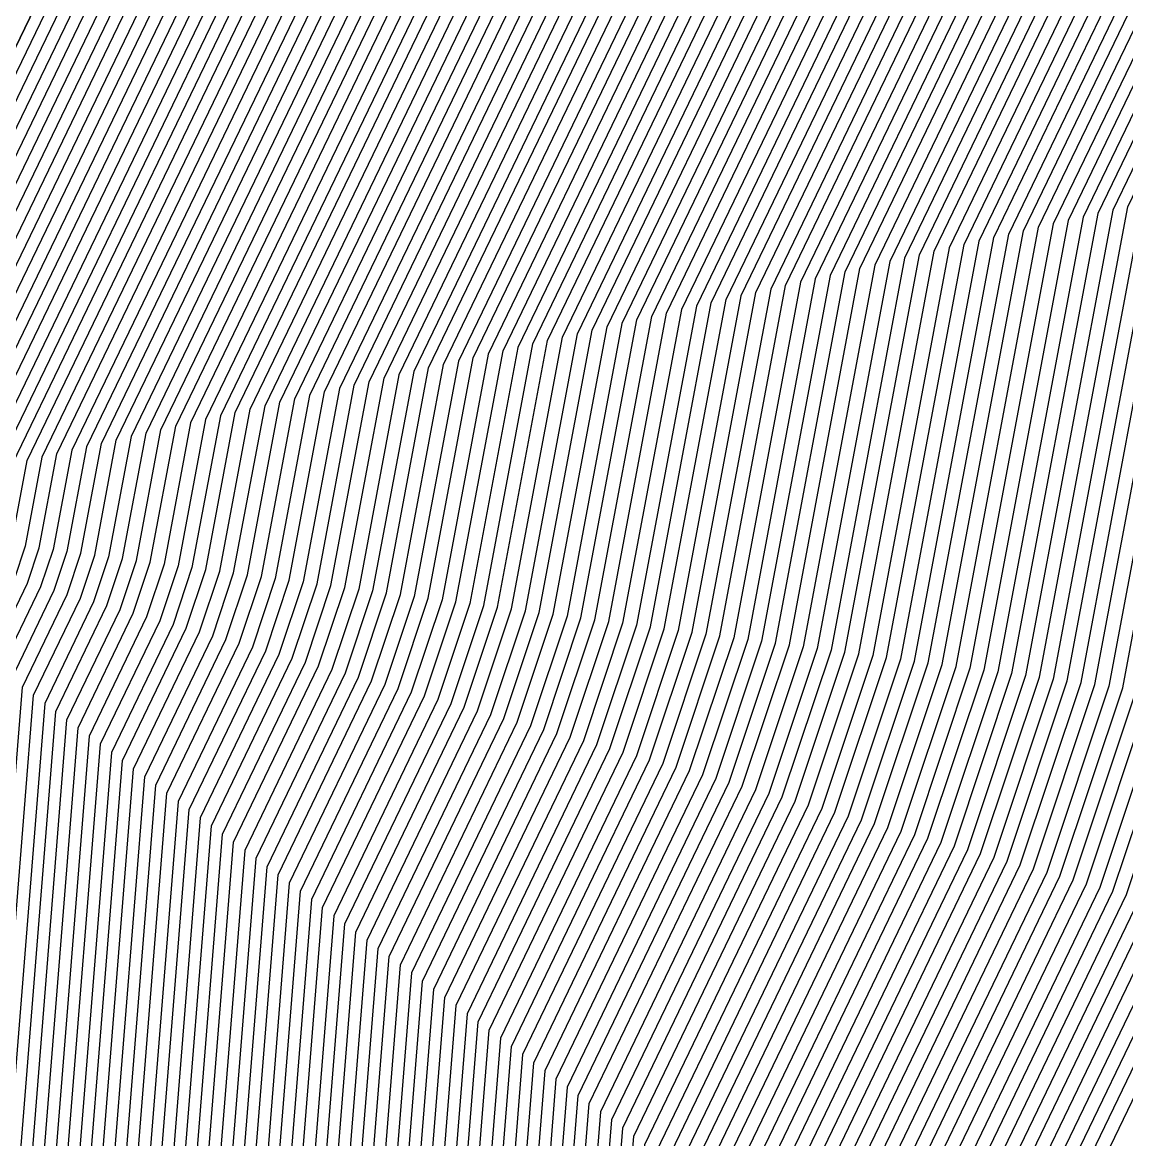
# Model space of a CAD drawing. Extents: x 7084 to 11035, y 13750 to 16729.
# Drawn here: x 8570.5 to 8625.9, y 15170.8 to 15227 of the extents above; entities that cross this region are included whole.
import ezdxf

# ---------------------------------------------------------------- set-up
doc = ezdxf.new("R2010")
doc.units = 0
doc.layers.add('Default', color=7, linetype='Continuous')

msp = doc.modelspace()

# ---------------------------------------------------------------- linework, layer by layer
at = {"layer": 'Default'}
for points in [[(9842.516, 15470.733), (9504.246, 15562.581), (9500.8, 15563.845), (9377.589, 15610.889), (9374.372, 15609.051), (9253.401, 15651.614), (9248.404, 15651.155), (9033.345, 15657.875), (9029.611, 15657.588), (8859.356, 15617.265), (8758.547, 15545.578), (8841.962, 15444.506), (8756.984, 15391.395), (8681.071, 15411.188), (8627.307, 15335.021), (8626.95, 15334.023), (8626.72, 15333.334), (8563.995, 15203.402)], [(9833.916, 15470.404), (9505.559, 15559.561), (9498.174, 15562.269), (9378.573, 15607.935), (9371.68, 15603.996), (9254.255, 15645.312), (9243.546, 15644.327), (9034.789, 15650.851), (9026.789, 15650.236), (8861.523, 15611.094), (8763.668, 15541.508), (8844.638, 15443.398), (8757.989, 15389.242), (8684.302, 15408.456), (8632.112, 15334.521), (8631.348, 15332.382), (8630.856, 15330.905), (8569.969, 15204.781)], [(8575.409, 14943.072), (8560.589, 15082.801), (8562.575, 15087.314), (8571.044, 15193.17), (8573.391, 15198.044), (8574.113, 15200.21), (8575.196, 15205.987), (8634.475, 15328.78), (8635.197, 15330.946), (8636.318, 15334.083), (8687.128, 15406.065), (8758.869, 15387.359), (8846.979, 15442.428), (8768.148, 15537.947), (8863.418, 15605.694), (9024.319, 15643.802), (9036.053, 15644.705), (9239.295, 15638.354), (9255.001, 15639.798), (9369.325, 15599.573), (9379.435, 15605.35), (9495.876, 15560.89), (9506.708, 15556.919), (9826.391, 15470.117)], [(8575.385, 15197.478), (8576.205, 15199.94), (8577.436, 15206.504), (8636.026, 15327.869), (8636.846, 15330.331), (8638.12, 15333.896), (8688.34, 15405.041), (8759.247, 15386.552), (8847.983, 15442.012), (8770.068, 15536.421), (8864.231, 15603.38), (9023.26, 15641.045), (9036.595, 15642.071), (9237.474, 15635.793), (9255.322, 15637.435), (9368.316, 15597.677), (9379.804, 15604.242), (9494.891, 15560.3), (9507.2, 15555.786), (9823.166, 15469.994)], [(8580.037, 15196.157), (8581.088, 15199.308), (8582.663, 15207.711), (8639.645, 15325.743), (8640.695, 15328.895), (8642.325, 15333.458), (8691.166, 15402.65), (8760.127, 15384.669), (8850.325, 15441.042), (8774.549, 15532.859), (8866.126, 15597.981), (9020.79, 15634.612), (9037.858, 15635.925), (9233.223, 15629.82), (9256.068, 15631.92), (9365.961, 15593.254), (9380.666, 15601.657), (9492.594, 15558.921), (9508.349, 15553.144), (9815.642, 15469.707)], [(8569.074, 15087.314), (8577.182, 15188.657), (8580.702, 15195.968), (8581.785, 15199.217), (8583.41, 15207.883), (8640.162, 15325.44), (8641.245, 15328.689), (8642.926, 15333.396), (8691.57, 15402.308), (8760.252, 15384.4), (8850.659, 15440.904), (8775.189, 15532.35), (8866.397, 15597.21), (9020.437, 15633.693), (9038.039, 15635.047), (9232.616, 15628.966), (9256.175, 15631.132), (9365.624, 15592.622), (9380.789, 15601.288), (9492.265, 15558.724), (9508.513, 15552.767), (9814.567, 15469.666)], [(8569.665, 15087.314), (8577.74, 15188.246), (8581.367, 15195.779), (8582.483, 15199.127), (8584.157, 15208.055), (8640.679, 15325.136), (8641.795, 15328.484), (8643.526, 15333.333), (8691.974, 15401.967), (8760.378, 15384.131), (8850.994, 15440.765), (8775.829, 15531.842), (8866.668, 15596.438), (9020.084, 15632.774), (9038.219, 15634.169), (9232.009, 15628.113), (9256.282, 15630.345), (9365.288, 15591.991), (9380.912, 15600.919), (9491.937, 15558.527), (9508.677, 15552.389), (9813.492, 15469.625)], [(9810.267, 15469.502), (9509.17, 15551.257), (9490.953, 15557.936), (9381.281, 15599.811), (9364.279, 15590.095), (9256.602, 15627.981), (9230.187, 15625.552), (9038.761, 15631.535), (9019.026, 15630.017), (8867.48, 15594.124), (8777.749, 15530.315), (8851.997, 15440.35), (8760.755, 15383.324), (8693.185, 15400.942), (8645.328, 15333.145), (8643.444, 15327.869), (8642.229, 15324.225), (8586.397, 15208.572), (8584.575, 15198.856), (8583.361, 15195.213)], [(8569.099, 15079.314), (8572.619, 15087.314), (8580.53, 15186.195), (8584.69, 15194.836), (8585.97, 15198.676), (8587.89, 15208.917), (8643.263, 15323.618), (8644.543, 15327.459), (8646.53, 15333.02), (8693.993, 15400.259), (8761.007, 15382.786), (8852.666, 15440.073), (8779.029, 15529.298), (8868.022, 15592.581), (9018.32, 15628.178), (9039.122, 15629.779), (9228.973, 15623.846), (9256.815, 15626.406), (9363.606, 15588.831), (9381.527, 15599.072), (9490.296, 15557.542), (9509.498, 15550.502), (9808.117, 15469.42)], [(9789.842, 15468.722), (9512.288, 15544.085), (9484.716, 15554.194), (9383.62, 15592.795), (9357.886, 15578.09), (9258.628, 15613.014), (9218.65, 15609.338), (9042.191, 15614.852), (9012.322, 15612.554), (8872.625, 15579.468), (8789.91, 15520.649), (8858.353, 15437.718), (8763.144, 15378.212), (8700.857, 15394.453), (8656.742, 15331.957), (8653.89, 15323.971), (8652.052, 15318.457), (8600.585, 15211.846)], [(9784.468, 15468.517), (9513.108, 15542.197), (9483.075, 15553.21), (9384.235, 15590.948), (9356.204, 15574.931), (9259.162, 15609.075), (9215.613, 15605.071), (9043.094, 15610.462), (9010.557, 15607.959), (8873.979, 15575.612), (8793.11, 15518.105), (8860.025, 15437.025), (8763.772, 15376.867), (8702.876, 15392.745), (8659.746, 15331.645), (8656.639, 15322.945), (8654.637, 15316.939), (8604.318, 15212.708)], [(9774.793, 15468.148), (9514.585, 15538.8), (9480.121, 15551.437), (9385.343, 15587.625), (9353.176, 15569.244), (9260.122, 15601.985), (9210.148, 15597.39), (9044.718, 15602.56), (9007.382, 15599.688), (8876.416, 15568.67), (8798.871, 15513.526), (8863.036, 15435.778), (8764.904, 15374.446), (8706.51, 15389.672), (8665.152, 15331.082), (8661.587, 15321.099), (8659.289, 15314.206), (8611.039, 15214.259)], [(9771.568, 15468.025), (9515.078, 15537.668), (9479.136, 15550.846), (9385.712, 15586.517), (9352.167, 15567.348), (9260.442, 15599.622), (9208.327, 15594.83), (9045.26, 15599.926), (9006.323, 15596.931), (8877.229, 15566.356), (8800.791, 15512), (8864.039, 15435.363), (8765.281, 15373.639), (8707.721, 15388.647), (8666.955, 15330.894), (8663.236, 15320.484), (8660.84, 15313.295), (8613.279, 15214.776)], [(8587.62, 15071.723), (8594.48, 15087.314), (8601.176, 15171.014), (8609.283, 15187.852), (8611.778, 15195.336), (8615.519, 15215.293), (8662.391, 15312.384), (8664.886, 15319.868), (8668.757, 15330.707), (8708.933, 15387.622), (8765.658, 15372.832), (8865.043, 15434.947), (8802.711, 15510.474), (8878.041, 15564.041), (9005.265, 15594.173), (9045.801, 15597.292), (9206.505, 15592.27), (9260.762, 15597.259), (9351.158, 15565.453), (9386.082, 15585.409), (9478.151, 15550.256), (9515.57, 15536.535), (9768.343, 15467.902)], [(8614.6, 15186.342), (8617.357, 15194.614), (8621.493, 15216.671), (8666.527, 15309.955), (8669.284, 15318.227), (8673.562, 15330.206), (8712.163, 15384.89), (8766.664, 15370.679), (8867.719, 15433.839), (8807.832, 15506.404), (8880.207, 15557.871), (9002.442, 15586.821), (9047.246, 15590.267), (9201.647, 15585.442), (9261.615, 15590.957), (9348.466, 15560.398), (9387.066, 15582.455), (9475.526, 15548.68), (9516.883, 15533.516), (9759.743, 15467.573)], [(9758.668, 15467.532), (9517.047, 15533.138), (9475.197, 15548.483), (9387.189, 15582.086), (9348.13, 15559.766), (9261.722, 15590.169), (9201.04, 15584.589), (9047.426, 15589.389), (9002.089, 15585.902), (8880.478, 15557.099), (8808.472, 15505.895), (8868.054, 15433.7), (8766.79, 15370.41), (8712.567, 15384.549), (8674.163, 15330.144), (8669.834, 15318.022), (8667.044, 15309.652), (8622.24, 15216.844), (8618.055, 15194.524), (8615.265, 15186.154)], [(8609.972, 14969.314), (8599.633, 15066.8), (8608.659, 15087.314), (8614.567, 15161.167), (8625.235, 15183.323), (8628.517, 15193.17), (8633.441, 15219.428), (8674.798, 15305.098), (8678.081, 15314.945), (8683.174, 15329.206), (8718.623, 15379.426), (8768.675, 15366.375), (8873.071, 15431.622), (8818.073, 15498.263), (8884.54, 15545.529), (8996.796, 15572.116), (9050.134, 15576.219), (9191.931, 15571.788), (9263.322, 15578.352), (9343.083, 15550.288), (9389.036, 15576.547), (9470.274, 15545.529), (9519.509, 15527.476), (9742.544, 15466.917)], [(8611.613, 15087.314), (8617.357, 15159.115), (8628.558, 15182.379), (8632.005, 15192.718), (8637.175, 15220.29), (8677.383, 15303.579), (8680.83, 15313.919), (8686.178, 15328.893), (8720.642, 15377.718), (8769.304, 15365.03), (8874.744, 15430.929), (8821.273, 15495.72), (8885.894, 15541.672), (8995.032, 15567.521), (9051.037, 15571.829), (9188.895, 15567.521), (9263.856, 15574.414), (9341.401, 15547.129), (9389.651, 15574.701), (9468.633, 15544.544), (9520.329, 15525.589), (9737.169, 15466.712)], [(8612.204, 15087.314), (8617.915, 15158.705), (8629.223, 15182.19), (8632.702, 15192.628), (8637.921, 15220.462), (8677.9, 15303.276), (8681.38, 15313.714), (8686.778, 15328.831), (8721.046, 15377.376), (8769.43, 15364.761), (8875.078, 15430.791), (8821.913, 15495.211), (8886.165, 15540.901), (8994.679, 15566.602), (9051.217, 15570.951), (9188.288, 15566.667), (9263.962, 15573.626), (9341.064, 15546.497), (9389.774, 15574.332), (9468.304, 15544.347), (9520.494, 15525.211), (9736.094, 15466.671)], [(8549.577, 15087.314), (8558.768, 15202.196), (8623.102, 15335.459), (8558.768, 15202.196)], [(8775.123, 14696.888), (8774.729, 14697.151), (8632.784, 14697.151), (8632.596, 14697.421), (8577.649, 14878.287), (8577.551, 14878.582), (8566.104, 14935.818), (8566.104, 14936.007), (8550.078, 15087.109), (8550.168, 15087.314), (8559.326, 15201.786), (8559.432, 15202.007), (8559.465, 15202.106), (8559.514, 15202.369), (8623.619, 15335.156)], [(8948.874, 14692.498), (8775.501, 14697.06), (8774.713, 14697.586), (8633.277, 14697.586), (8632.899, 14698.127), (8578.15, 14878.344), (8577.953, 14878.935), (8566.547, 14935.966), (8566.547, 14936.343), (8550.578, 15086.904), (8550.759, 15087.314), (8559.884, 15201.376), (8560.097, 15201.819), (8560.163, 15202.016), (8560.261, 15202.541), (8624.136, 15334.852)], [(8624.653, 15334.548), (8561.008, 15202.713), (8560.86, 15201.925), (8560.762, 15201.63), (8560.442, 15200.965), (8551.35, 15087.314), (8551.079, 15086.699), (8566.99, 14936.679), (8566.99, 14936.113), (8578.355, 14879.288), (8578.65, 14878.402), (8633.203, 14698.833), (8633.769, 14698.02), (8774.696, 14698.02), (8775.878, 14697.233), (8948.628, 14692.687), (8949.76, 14692.761), (9179.335, 14654.119)], [(8948.382, 14692.875), (8776.256, 14697.405), (8774.68, 14698.455), (8634.262, 14698.455), (8633.507, 14699.539), (8579.151, 14878.459), (8578.757, 14879.641), (8567.433, 14936.261), (8567.433, 14937.016), (8551.579, 15086.494), (8551.94, 15087.314), (8561, 15200.555), (8561.426, 15201.441), (8561.558, 15201.835), (8561.755, 15202.885), (8625.169, 15334.245)], [(8625.686, 15333.941), (8562.501, 15203.058), (8562.255, 15201.745), (8562.091, 15201.253), (8561.558, 15200.145), (8552.531, 15087.314), (8552.08, 15086.289), (8567.876, 14937.352), (8567.876, 14936.409), (8579.159, 14879.993), (8579.652, 14878.516), (8633.81, 14700.244), (8634.754, 14698.89), (8774.664, 14698.89), (8776.633, 14697.577), (8948.135, 14693.064), (8950.023, 14693.187)], [(8947.889, 14693.253), (8777.011, 14697.75), (8774.647, 14699.325), (8635.246, 14699.325), (8634.114, 14700.95), (8580.152, 14878.574), (8579.561, 14880.346), (8568.319, 14936.556), (8568.319, 14937.689), (8552.581, 15086.083), (8553.122, 15087.314), (8562.116, 15199.734), (8562.756, 15201.064), (8562.953, 15201.655), (8563.248, 15203.23), (8626.203, 15333.638)], [(8947.397, 14693.63), (8777.765, 14698.094), (8774.614, 14700.195), (8636.231, 14700.195), (8634.721, 14702.361), (8581.153, 14878.689), (8580.365, 14881.052), (8569.206, 14936.852), (8569.206, 14938.362), (8553.582, 15085.673), (8554.304, 15087.314), (8563.232, 15198.914), (8564.085, 15200.686), (8564.348, 15201.474), (8564.742, 15203.575), (8627.237, 15333.03)], [(8627.754, 15332.727), (8565.488, 15203.747), (8565.045, 15201.384), (8564.75, 15200.498), (8563.79, 15198.504), (8554.895, 15087.314), (8554.082, 15085.468), (8569.649, 14938.698), (8569.649, 14936.999), (8580.768, 14881.405), (8581.654, 14878.746), (8635.025, 14703.067), (8636.723, 14700.63), (8774.598, 14700.63), (8778.143, 14698.267), (8947.151, 14693.819), (8950.548, 14694.041)], [(8628.271, 15332.423), (8566.235, 15203.919), (8565.743, 15201.294), (8565.414, 15200.309), (8564.348, 15198.093), (8555.485, 15087.314), (8554.583, 15085.263), (8570.092, 14939.035), (8570.092, 14937.147), (8581.17, 14881.758), (8582.154, 14878.804), (8635.328, 14703.773), (8637.216, 14701.065), (8774.582, 14701.065), (8778.52, 14698.439), (8946.905, 14694.008)], [(8946.658, 14694.197), (8778.898, 14698.611), (8774.565, 14701.5), (8637.708, 14701.5), (8635.632, 14704.478), (8582.655, 14878.861), (8581.572, 14882.111), (8570.535, 14937.295), (8570.535, 14939.371), (8555.083, 15085.058), (8556.076, 15087.314), (8564.906, 15197.683), (8566.079, 15200.12), (8566.44, 15201.203), (8566.982, 15204.092), (8628.788, 15332.119)], [(8629.305, 15331.816), (8567.728, 15204.264), (8567.138, 15201.113), (8566.744, 15199.931), (8565.464, 15197.273), (8556.667, 15087.314), (8555.584, 15084.853), (8570.978, 14939.707), (8570.978, 14937.443), (8581.974, 14882.463), (8583.155, 14878.918), (8635.936, 14705.184), (8638.2, 14701.935), (8774.549, 14701.935), (8779.275, 14698.784), (8946.412, 14694.385)], [(8629.822, 15331.512), (8568.475, 15204.436), (8567.835, 15201.023), (8567.408, 15199.743), (8566.022, 15196.862), (8557.258, 15087.314), (8556.084, 15084.647), (8571.421, 14940.044), (8571.421, 14937.59), (8582.376, 14882.816), (8583.656, 14878.976), (8636.239, 14705.89), (8638.693, 14702.37)], [(8630.339, 15331.209), (8569.222, 15204.609), (8568.533, 15200.933), (8568.073, 15199.554), (8566.58, 15196.452), (8557.849, 15087.314), (8556.585, 15084.442), (8571.864, 14940.38), (8571.864, 14937.738), (8582.778, 14883.169), (8584.157, 14879.033), (8636.543, 14706.596), (8639.185, 14702.804), (8774.516, 14702.804), (8780.03, 14699.128), (8945.92, 14694.763), (8951.204, 14695.107), (9171.663, 14658.001), (9177.062, 14661.102), (9181.543, 14660.987), (9185.908, 14659.149), (9188.665, 14659.034)], [(8945.427, 14695.14), (8780.785, 14699.473), (8774.483, 14703.674), (8640.17, 14703.674), (8637.15, 14708.007), (8585.158, 14879.148), (8583.582, 14883.875), (8572.75, 14938.033), (8572.75, 14941.053), (8557.586, 15084.032), (8559.03, 15087.314), (8567.696, 15195.632), (8569.402, 15199.176), (8569.928, 15200.752), (8570.715, 15204.953), (8631.373, 15330.601)], [(8631.89, 15330.298), (8571.462, 15205.126), (8570.625, 15200.662), (8570.067, 15198.988), (8568.254, 15195.221), (8559.621, 15087.314), (8558.087, 15083.827), (8573.194, 14941.39), (8573.194, 14938.181), (8583.984, 14884.228), (8585.658, 14879.206), (8637.454, 14708.713), (8640.662, 14704.109), (8774.467, 14704.109), (8781.163, 14699.645), (8945.181, 14695.329)], [(8944.935, 14695.518), (8781.54, 14699.818), (8774.45, 14704.544), (8641.154, 14704.544), (8637.757, 14709.418), (8586.159, 14879.263), (8584.386, 14884.581), (8573.637, 14938.329), (8573.637, 14941.726), (8558.587, 15083.622), (8560.212, 15087.314), (8568.812, 15194.811), (8570.732, 15198.799), (8571.323, 15200.571), (8572.209, 15205.298), (8632.407, 15329.994)], [(8632.924, 15329.69), (8572.956, 15205.47), (8572.02, 15200.481), (8571.397, 15198.61), (8569.37, 15194.401), (8560.803, 15087.314), (8559.088, 15083.417), (8574.08, 14942.062), (8574.08, 14938.477), (8584.788, 14884.933), (8586.659, 14879.321), (8638.061, 14710.124), (8641.647, 14704.979), (8774.434, 14704.979), (8781.918, 14699.99), (8944.689, 14695.706)], [(8633.441, 15329.387), (8573.702, 15205.643), (8572.718, 15200.391), (8572.061, 15198.422), (8569.928, 15193.99), (8561.394, 15087.314), (8559.588, 15083.211), (8574.523, 14942.399), (8574.523, 14938.624), (8585.191, 14885.286), (8587.16, 14879.378), (8638.364, 14710.83), (8642.139, 14705.414), (8774.417, 14705.414), (8782.295, 14700.162), (8944.443, 14695.895), (8951.992, 14696.388), (9167.478, 14660.118)], [(8574.966, 14938.772), (8574.966, 14942.735), (8560.089, 15083.006), (8561.984, 15087.314), (8570.486, 15193.58), (8572.726, 15198.233), (8573.415, 15200.301), (8574.449, 15205.815), (8633.958, 15329.083)], [(8634.992, 15328.476), (8575.943, 15206.16), (8574.81, 15200.12), (8574.055, 15197.855), (8571.602, 15192.759), (8563.166, 15087.314), (8561.09, 15082.596), (8575.852, 14943.408), (8575.852, 14939.067), (8586.397, 14886.345), (8588.662, 14879.55), (8639.275, 14712.947), (8643.616, 14706.719), (8774.368, 14706.719), (8783.427, 14700.679), (8943.704, 14696.461)], [(8943.458, 14696.65), (8783.805, 14700.851), (8774.352, 14707.154), (8644.109, 14707.154), (8639.579, 14713.653), (8589.162, 14879.608), (8586.799, 14886.698), (8576.295, 14939.215), (8576.295, 14943.745), (8561.591, 15082.391), (8563.757, 15087.314), (8572.16, 15192.349), (8574.72, 15197.667), (8575.508, 15200.03), (8576.689, 15206.332), (8635.509, 15328.172)], [(8784.56, 14701.196), (8774.319, 14708.023), (8645.093, 14708.023), (8640.186, 14715.064), (8590.163, 14879.723), (8587.603, 14887.403), (8577.182, 14939.51), (8577.182, 14944.418), (8562.592, 15081.98), (8564.939, 15087.314), (8573.276, 15191.529), (8576.049, 15197.289), (8576.903, 15199.849), (8578.183, 15206.677), (8636.543, 15327.565)], [(8637.06, 15327.262), (8578.929, 15206.849), (8577.6, 15199.759), (8576.714, 15197.1), (8573.834, 15191.118), (8565.529, 15087.314), (8563.092, 15081.775), (8577.625, 14944.754), (8577.625, 14939.658), (8588.005, 14887.756), (8590.664, 14879.78), (8640.49, 14715.77), (8645.586, 14708.458), (8774.303, 14708.458), (8784.937, 14701.368), (8942.72, 14697.216)], [(8637.577, 15326.958), (8579.676, 15207.021), (8578.298, 15199.669), (8577.379, 15196.912), (8574.392, 15190.708), (8566.12, 15087.314), (8563.593, 15081.57), (8578.068, 14945.09), (8578.068, 14939.806), (8588.407, 14888.109), (8591.164, 14879.838), (8640.793, 14716.475), (8646.078, 14708.893), (8774.286, 14708.893), (8785.315, 14701.541), (8942.473, 14697.405), (8953.043, 14698.094), (9161.898, 14662.94)], [(8638.094, 15326.654), (8580.423, 15207.194), (8578.995, 15199.579), (8578.043, 15196.723), (8574.95, 15190.298), (8566.711, 15087.314), (8564.093, 15081.365), (8578.511, 14945.427), (8578.511, 14939.954), (8588.809, 14888.462), (8591.665, 14879.895), (8641.097, 14717.181), (8646.57, 14709.328), (8774.27, 14709.328), (8785.692, 14701.713), (8942.227, 14697.594)], [(8941.981, 14697.783), (8786.07, 14701.885), (8774.253, 14709.763), (8647.063, 14709.763), (8641.401, 14717.887), (8592.166, 14879.952), (8589.211, 14888.815), (8578.954, 14940.101), (8578.954, 14945.763), (8564.594, 15081.16), (8567.302, 15087.314), (8575.508, 15189.887), (8578.708, 15196.534), (8579.693, 15199.488), (8581.17, 15207.366), (8638.611, 15326.351)], [(8941.735, 14697.971), (8786.447, 14702.058), (8774.237, 14710.198), (8647.555, 14710.198), (8641.704, 14718.592), (8592.666, 14880.01), (8589.613, 14889.168), (8579.397, 14940.249), (8579.397, 14946.1), (8565.094, 15080.955), (8567.893, 15087.314), (8576.066, 15189.477), (8579.373, 15196.345), (8580.39, 15199.398), (8581.916, 15207.538), (8639.128, 15326.047)], [(8641.195, 15324.833), (8584.903, 15208.228), (8583.18, 15199.037), (8582.031, 15195.59), (8578.298, 15187.836), (8570.256, 15087.314), (8567.097, 15080.134), (8581.17, 14947.445), (8581.17, 14940.84), (8591.222, 14890.579), (8594.668, 14880.24), (8642.919, 14721.415), (8649.524, 14711.938), (8774.171, 14711.938), (8787.957, 14702.747), (8940.75, 14698.726)], [(8940.504, 14698.915), (8788.335, 14702.919), (8774.155, 14712.372), (8650.017, 14712.372), (8643.222, 14722.121), (8595.169, 14880.297), (8591.624, 14890.932), (8581.613, 14940.987), (8581.613, 14947.782), (8567.597, 15079.929), (8570.847, 15087.314), (8578.856, 15187.426), (8582.696, 15195.402), (8583.878, 15198.947), (8585.65, 15208.4), (8641.712, 15324.529)], [(8651.001, 14713.242), (8643.83, 14723.532), (8596.17, 14880.412), (8592.428, 14891.638), (8582.499, 14941.283), (8582.499, 14948.455), (8568.598, 15079.519), (8572.028, 15087.314), (8579.972, 15186.605), (8584.025, 15195.024), (8585.273, 15198.766), (8587.144, 15208.744), (8642.746, 15323.922)], [(8939.519, 14699.67), (8789.844, 14703.609), (8774.089, 14714.112), (8651.986, 14714.112), (8644.437, 14724.944), (8597.171, 14880.527), (8593.232, 14892.343), (8583.385, 14941.578), (8583.385, 14949.128), (8569.599, 15079.108), (8573.21, 15087.314), (8581.088, 15185.785), (8585.355, 15194.647), (8586.668, 15198.586), (8588.637, 15209.089), (8643.78, 15323.315)], [(8644.297, 15323.011), (8589.384, 15209.261), (8587.365, 15198.495), (8586.019, 15194.458), (8581.646, 15185.374), (8573.801, 15087.314), (8570.1, 15078.903), (8583.828, 14949.464), (8583.828, 14941.726), (8593.634, 14892.696), (8597.672, 14880.584), (8644.74, 14725.65), (8652.479, 14714.547), (8774.073, 14714.547), (8790.222, 14703.781), (8939.273, 14699.859), (8954.749, 14700.868), (9152.83, 14667.528)], [(8644.814, 15322.707), (8590.13, 15209.434), (8588.063, 15198.405), (8586.684, 15194.269), (8582.204, 15184.964), (8574.392, 15087.314), (8570.601, 15078.698), (8584.271, 14949.801), (8584.271, 14941.874), (8594.036, 14893.049), (8598.172, 14880.642), (8645.044, 14726.355), (8652.971, 14714.982), (8774.056, 14714.982), (8790.599, 14703.953), (8939.027, 14700.047), (8954.881, 14701.081)], [(8938.781, 14700.236), (8790.977, 14704.126), (8774.04, 14715.417), (8653.463, 14715.417), (8645.348, 14727.061), (8598.673, 14880.699), (8594.439, 14893.402), (8584.715, 14942.021), (8584.715, 14950.137), (8571.101, 15078.493), (8574.983, 15087.314), (8582.762, 15184.554), (8587.349, 15194.081), (8588.76, 15198.315), (8590.877, 15209.606), (8645.331, 15322.404)], [(8938.535, 14700.425), (8791.354, 14704.298), (8774.024, 14715.852), (8653.956, 14715.852), (8645.651, 14727.767), (8599.173, 14880.757), (8594.841, 14893.755), (8585.158, 14942.169), (8585.158, 14950.473), (8571.602, 15078.288), (8575.573, 15087.314), (8583.32, 15184.143), (8588.013, 15193.892), (8589.458, 15198.225), (8591.624, 15209.778), (8645.848, 15322.1)], [(8646.365, 15321.796), (8592.371, 15209.951), (8590.155, 15198.134), (8588.678, 15193.703), (8583.878, 15183.733), (8576.164, 15087.314), (8572.102, 15078.083), (8585.601, 14950.81), (8585.601, 14942.317), (8595.243, 14894.108), (8599.674, 14880.814), (8645.955, 14728.472), (8654.448, 14716.287), (8774.007, 14716.287), (8791.732, 14704.47), (8938.288, 14700.614), (8955.275, 14701.721), (9150.04, 14668.939)], [(8586.044, 14942.465), (8586.044, 14951.146), (8572.603, 15077.878), (8576.755, 15087.314), (8584.436, 15183.323), (8589.343, 15193.514), (8590.853, 15198.044), (8593.117, 15210.123), (8646.882, 15321.493)], [(8647.399, 15321.189), (8593.864, 15210.295), (8591.55, 15197.954), (8590.007, 15193.326), (8584.994, 15182.912), (8577.346, 15087.314), (8573.103, 15077.672), (8586.487, 14951.483), (8586.487, 14942.612), (8596.047, 14894.813), (8600.675, 14880.929), (8646.562, 14729.884), (8655.433, 14717.156), (8773.974, 14717.156), (8792.487, 14704.815)], [(8792.864, 14704.987), (8773.958, 14717.591), (8655.925, 14717.591), (8646.866, 14730.589), (8601.176, 14880.986), (8596.449, 14895.166), (8586.93, 14942.76), (8586.93, 14951.819), (8573.604, 15077.467), (8577.937, 15087.314), (8585.552, 15182.502), (8590.672, 15193.137), (8592.248, 15197.864), (8594.611, 15210.468), (8647.916, 15320.886)], [(8648.433, 15320.582), (8595.358, 15210.64), (8592.945, 15197.773), (8591.337, 15192.948), (8586.11, 15182.092), (8578.527, 15087.314), (8574.104, 15077.262), (8587.373, 14952.156), (8587.373, 14942.908), (8596.851, 14895.519), (8601.676, 14881.044), (8647.169, 14731.295), (8656.417, 14718.026), (8773.942, 14718.026), (8793.242, 14705.16), (8937.304, 14701.368), (8955.8, 14702.575)], [(8793.619, 14705.332), (8773.925, 14718.461), (8656.91, 14718.461), (8647.473, 14732.001), (8602.177, 14881.101), (8597.253, 14895.872), (8587.816, 14943.055), (8587.816, 14952.492), (8574.605, 15077.057), (8579.118, 15087.314), (8586.668, 15181.682), (8592.001, 15192.759), (8593.643, 15197.683), (8596.104, 15210.812), (8648.95, 15320.278)], [(8793.997, 14705.504), (8773.909, 14718.896), (8657.402, 14718.896), (8647.777, 14732.707), (8602.677, 14881.159), (8597.655, 14896.225), (8588.26, 14943.203), (8588.26, 14952.829), (8575.106, 15076.852), (8579.709, 15087.314), (8587.226, 15181.271), (8592.666, 15192.571), (8594.34, 15197.593), (8596.851, 15210.985), (8649.467, 15319.975)], [(8794.374, 14705.676), (8773.892, 14719.331), (8657.894, 14719.331), (8648.08, 14733.412), (8603.178, 14881.216), (8598.057, 14896.577), (8588.703, 14943.351), (8588.703, 14953.165), (8575.606, 15076.647), (8580.3, 15087.314), (8587.784, 15180.861), (8593.331, 15192.382), (8595.038, 15197.502), (8597.598, 15211.157), (8649.984, 15319.671)], [(9198.389, 14676.111), (9181.863, 14683.069), (9164.901, 14683.504), (9144.46, 14671.762), (8956.325, 14703.428), (8936.319, 14702.123), (8794.752, 14705.849), (8773.876, 14719.766), (8658.387, 14719.766), (8648.384, 14734.118), (8603.678, 14881.274), (8598.459, 14896.93), (8589.146, 14943.498), (8589.146, 14953.501), (8576.107, 15076.442), (8580.891, 15087.314), (8588.342, 15180.451), (8593.995, 15192.193), (8595.735, 15197.412), (8598.345, 15211.329), (8650.501, 15319.368)], [(8795.129, 14706.021), (8773.859, 14720.201), (8658.879, 14720.201), (8648.687, 14734.824), (8604.179, 14881.331), (8598.861, 14897.283), (8589.589, 14943.646), (8589.589, 14953.838), (8576.607, 15076.236), (8581.482, 15087.314), (8588.9, 15180.04), (8594.66, 15192.005), (8596.433, 15197.322), (8599.091, 15211.502), (8651.018, 15319.064)], [(9199.029, 14676.981), (9181.879, 14684.202), (9164.278, 14684.653), (9143.065, 14672.467), (8956.587, 14703.855), (8935.827, 14702.501), (8795.507, 14706.193), (8773.843, 14720.636), (8659.371, 14720.636), (8648.991, 14735.529), (8604.679, 14881.388), (8599.264, 14897.636), (8590.032, 14943.794), (8590.032, 14954.174), (8577.108, 15076.031), (8582.072, 15087.314), (8589.458, 15179.63), (8595.325, 15191.816), (8597.13, 15197.232), (8599.838, 15211.674), (8651.535, 15318.76)], [(8796.261, 14706.538), (8773.81, 14721.506), (8660.356, 14721.506), (8649.598, 14736.941), (8605.681, 14881.503), (8600.068, 14898.342), (8590.918, 14944.089), (8590.918, 14954.847), (8578.109, 15075.621), (8583.254, 15087.314), (8590.574, 15178.81), (8596.654, 15191.438), (8598.525, 15197.051), (8601.331, 15212.019), (8652.569, 15318.153)], [(8796.639, 14706.71), (8773.794, 14721.941), (8660.848, 14721.941), (8649.902, 14737.646), (8606.181, 14881.561), (8600.47, 14898.695), (8591.361, 14944.237), (8591.361, 14955.184), (8578.609, 15075.416), (8583.845, 15087.314), (8591.132, 15178.399), (8597.319, 15191.25), (8599.223, 15196.961), (8602.078, 15212.191), (8653.086, 15317.849)], [(8797.016, 14706.883), (8773.777, 14722.375), (8661.341, 14722.375), (8650.205, 14738.352), (8606.682, 14881.618), (8600.872, 14899.047), (8591.804, 14944.385), (8591.804, 14955.52), (8579.11, 15075.211), (8584.436, 15087.314), (8591.69, 15177.989), (8597.983, 15191.061), (8599.92, 15196.871), (8602.825, 15212.363), (8653.603, 15317.546)], [(8654.12, 15317.242), (8603.572, 15212.536), (8600.618, 15196.78), (8598.648, 15190.872), (8592.248, 15177.579), (8585.026, 15087.314), (8579.611, 15075.006), (8592.248, 14955.856), (8592.248, 14944.532), (8601.274, 14899.4), (8607.182, 14881.676), (8650.509, 14739.058), (8661.833, 14722.81), (8773.761, 14722.81), (8797.394, 14707.055), (8934.596, 14703.445)], [(8798.149, 14707.4), (8773.728, 14723.68), (8662.818, 14723.68), (8651.116, 14740.469), (8608.183, 14881.791), (8602.078, 14900.106), (8593.134, 14944.828), (8593.134, 14956.529), (8580.612, 15074.595), (8586.208, 15087.314), (8593.364, 15176.758), (8599.977, 15190.495), (8602.013, 15196.6), (8605.065, 15212.88), (8655.154, 15316.635)], [(8798.526, 14707.572), (8773.712, 14724.115), (8663.31, 14724.115), (8651.42, 14741.175), (8608.684, 14881.848), (8602.48, 14900.459), (8593.577, 14944.976), (8593.577, 14956.866), (8581.112, 15074.39), (8586.799, 15087.314), (8593.922, 15176.348), (8600.642, 15190.306), (8602.71, 15196.51), (8605.812, 15213.053), (8655.671, 15316.331)], [(8656.188, 15316.028), (8606.559, 15213.225), (8603.408, 15196.419), (8601.307, 15190.117), (8594.48, 15175.937), (8587.39, 15087.314), (8581.613, 15074.185), (8594.02, 14957.202), (8594.02, 14945.123), (8602.882, 14900.812), (8609.184, 14881.905), (8651.724, 14741.881), (8663.803, 14724.55), (8773.695, 14724.55), (8798.904, 14707.744)], [(8799.281, 14707.917), (8773.679, 14724.985), (8664.295, 14724.985), (8652.027, 14742.586), (8609.685, 14881.963), (8603.284, 14901.165), (8594.463, 14945.271), (8594.463, 14957.539), (8582.113, 15073.98), (8587.981, 15087.314), (8595.038, 15175.527), (8601.972, 15189.928), (8604.105, 15196.329), (8607.305, 15213.397), (8656.705, 15315.724)], [(8657.222, 15315.421), (8608.052, 15213.57), (8604.803, 15196.239), (8602.636, 15189.74), (8595.596, 15175.117), (8588.571, 15087.314), (8582.614, 15073.775), (8594.906, 14957.875), (8594.906, 14945.419), (8603.687, 14901.517), (8610.186, 14882.02), (8652.331, 14743.292), (8664.787, 14725.42), (8773.663, 14725.42), (8799.659, 14708.089), (8933.119, 14704.577), (8958.032, 14706.202), (9135.393, 14676.349)], [(8800.036, 14708.261), (8773.646, 14725.855), (8665.28, 14725.855), (8652.634, 14743.998), (8610.686, 14882.078), (8604.089, 14901.87), (8595.349, 14945.566), (8595.349, 14958.212), (8583.115, 15073.569), (8589.162, 15087.314), (8596.154, 15174.707), (8603.301, 15189.551), (8605.5, 15196.148), (8608.799, 15213.742), (8657.738, 15315.117)], [(8658.255, 15314.813), (8609.546, 15213.914), (8606.198, 15196.058), (8603.966, 15189.362), (8596.712, 15174.296), (8589.753, 15087.314), (8583.615, 15073.364), (8595.792, 14958.548), (8595.792, 14945.714), (8604.491, 14902.223), (8611.187, 14882.135), (8652.938, 14744.704), (8665.772, 14726.29), (8773.63, 14726.29), (8800.414, 14708.434)], [(8658.772, 15314.51), (8610.292, 15214.086), (8606.895, 15195.968), (8604.63, 15189.174), (8597.27, 15173.886), (8590.344, 15087.314), (8584.116, 15073.159), (8596.236, 14958.884), (8596.236, 14945.862), (8604.893, 14902.576), (8611.687, 14882.193), (8653.242, 14745.409), (8666.264, 14726.725), (8773.613, 14726.725), (8800.791, 14708.606), (8932.38, 14705.143), (8958.426, 14706.842), (9133.3, 14677.407), (9159.912, 14692.695), (9181.994, 14692.129), (9203.51, 14683.069)], [(8801.546, 14708.951), (8773.58, 14727.594), (8667.249, 14727.594), (8653.849, 14746.821), (8612.688, 14882.307), (8605.697, 14903.282), (8597.122, 14946.157), (8597.122, 14959.557), (8585.117, 15072.749), (8591.525, 15087.314), (8598.386, 15173.065), (8605.96, 15188.796), (8608.29, 15195.787), (8611.786, 15214.431), (8659.806, 15313.902)], [(8801.923, 14709.123), (8773.564, 14728.029), (8667.741, 14728.029), (8654.153, 14747.526), (8613.189, 14882.365), (8606.099, 14903.635), (8597.565, 14946.305), (8597.565, 14959.894), (8585.617, 15072.544), (8592.116, 15087.314), (8598.944, 15172.655), (8606.624, 15188.607), (8608.988, 15195.697), (8612.532, 15214.603), (8660.323, 15313.599)], [(8661.357, 15312.992), (8614.026, 15214.948), (8610.383, 15195.517), (8607.954, 15188.23), (8600.06, 15171.835), (8593.298, 15087.314), (8586.618, 15072.133), (8598.451, 14960.567), (8598.451, 14946.6), (8606.903, 14904.34), (8614.19, 14882.48), (8654.76, 14748.938), (8668.726, 14728.899), (8773.531, 14728.899), (8802.678, 14709.468), (8931.149, 14706.087), (8959.082, 14707.909), (9129.813, 14679.172), (9158.353, 14695.567), (9182.035, 14694.96), (9205.11, 14685.244), (9219.683, 14684.637)], [(8661.874, 15312.688), (8614.773, 15215.12), (8611.08, 15195.426), (8608.618, 15188.041), (8600.618, 15171.424), (8593.889, 15087.314), (8587.119, 15071.928), (8598.894, 14960.903), (8598.894, 14946.748)], [(8803.811, 14709.985), (8773.482, 14730.204), (8670.203, 14730.204), (8655.671, 14751.055), (8615.692, 14882.652), (8608.109, 14905.399), (8599.781, 14947.043), (8599.781, 14961.576), (8588.12, 15071.518), (8595.07, 15087.314), (8601.734, 15170.604), (8609.948, 15187.664), (8612.475, 15195.246), (8616.266, 15215.465), (8662.908, 15312.081)], [(8663.425, 15311.777), (8617.013, 15215.637), (8613.173, 15195.156), (8610.612, 15187.475), (8602.292, 15170.193), (8595.661, 15087.314), (8588.621, 15071.313), (8600.224, 14961.912), (8600.224, 14947.191), (8608.512, 14905.752), (8616.192, 14882.71), (8655.974, 14751.761), (8670.696, 14730.639), (8773.466, 14730.639), (8804.188, 14710.157), (8930.165, 14706.842), (8959.607, 14708.762)], [(8804.566, 14710.329), (8773.449, 14731.074), (8671.188, 14731.074), (8656.278, 14752.466), (8616.693, 14882.767), (8608.914, 14906.104), (8600.667, 14947.339), (8600.667, 14962.249), (8589.121, 15071.108), (8596.252, 15087.314), (8602.85, 15169.783), (8611.277, 15187.286), (8613.87, 15195.065), (8617.76, 15215.81), (8663.942, 15311.474)], [(8664.459, 15311.17), (8618.506, 15215.982), (8614.567, 15194.975), (8611.942, 15187.097), (8603.408, 15169.373), (8596.843, 15087.314), (8589.622, 15070.903), (8601.11, 14962.585), (8601.11, 14947.487), (8609.316, 14906.457), (8617.193, 14882.824), (8656.581, 14753.172), (8671.68, 14731.509), (8773.433, 14731.509), (8804.943, 14710.502)], [(9463.922, 14692.998), (9430.689, 14684.358), (9223.302, 14687.624), (9207.35, 14688.288), (9182.092, 14698.923), (9156.17, 14699.588), (9124.931, 14681.642), (8960.001, 14709.402), (8929.426, 14707.408), (8805.321, 14710.674), (8773.416, 14731.943), (8672.173, 14731.943), (8656.885, 14753.878), (8617.694, 14882.882), (8609.718, 14906.81), (8601.553, 14947.634), (8601.553, 14962.922), (8590.122, 15070.697), (8597.434, 15087.314), (8603.966, 15168.963), (8612.606, 15186.909), (8615.265, 15194.885), (8619.253, 15216.154), (8664.976, 15310.866)], [(8805.698, 14710.846), (8773.4, 14732.378), (8672.665, 14732.378), (8657.189, 14754.583), (8618.194, 14882.939), (8610.12, 14907.163), (8601.996, 14947.782), (8601.996, 14963.258), (8590.623, 15070.492), (8598.025, 15087.314), (8604.524, 15168.552), (8613.271, 15186.72), (8615.962, 15194.795), (8620, 15216.327), (8665.493, 15310.563)], [(8806.076, 14711.018), (8773.384, 14732.813), (8673.157, 14732.813), (8657.492, 14755.289), (8618.695, 14882.997), (8610.522, 14907.516), (8602.439, 14947.93), (8602.439, 14963.595), (8591.123, 15070.287), (8598.615, 15087.314), (8605.082, 15168.142), (8613.936, 15186.531), (8616.66, 15194.704), (8620.746, 15216.499), (8666.01, 15310.259)], [(8667.561, 15309.348), (8622.987, 15217.016), (8618.752, 15194.433), (8615.93, 15185.965), (8606.756, 15166.911), (8600.388, 15087.314), (8592.625, 15069.672), (8603.769, 14964.604), (8603.769, 14948.373), (8611.728, 14908.574), (8620.197, 14883.169), (8658.403, 14757.406), (8674.634, 14734.118), (8773.334, 14734.118), (8807.208, 14711.535)], [(8668.078, 15309.045), (8623.733, 15217.188), (8619.45, 15194.343), (8616.594, 15185.776), (8607.314, 15166.501), (8600.979, 15087.314), (8593.126, 15069.467), (8604.212, 14964.94), (8604.212, 14948.52), (8612.13, 14908.927), (8620.697, 14883.227), (8658.707, 14758.112), (8675.127, 14734.553), (8773.318, 14734.553), (8807.586, 14711.708), (8927.949, 14708.54), (8960.789, 14710.682)], [(8668.595, 15308.741), (8624.48, 15217.361), (8620.147, 15194.253), (8617.259, 15185.588), (8607.872, 15166.09), (8601.569, 15087.314), (8593.626, 15069.261), (8604.655, 14965.277), (8604.655, 14948.668), (8612.532, 14909.28), (8621.198, 14883.284), (8659.01, 14758.818), (8675.619, 14734.988), (8773.301, 14734.988), (8807.963, 14711.88), (8927.703, 14708.729), (8960.92, 14710.895), (9120.048, 14684.112)], [(8669.112, 15308.437), (8625.227, 15217.533), (8620.845, 15194.163), (8617.924, 15185.399), (8608.43, 15165.68), (8602.16, 15087.314), (8594.127, 15069.056), (8605.098, 14965.613), (8605.098, 14948.816), (8612.935, 14909.633), (8621.698, 14883.341), (8659.314, 14759.523), (8676.111, 14735.423), (8773.285, 14735.423), (8808.34, 14712.052), (8927.457, 14708.918), (8961.051, 14711.109), (9119.351, 14684.464)], [(8808.718, 14712.225), (8773.269, 14735.858), (8676.604, 14735.858), (8659.618, 14760.229), (8622.199, 14883.399), (8613.337, 14909.986), (8605.541, 14948.964), (8605.541, 14965.95), (8594.627, 15068.851), (8602.751, 15087.314), (8608.988, 15165.27), (8618.588, 15185.21), (8621.542, 15194.072), (8625.974, 15217.705), (8669.629, 15308.134)], [(8670.146, 15307.83), (8626.72, 15217.878), (8622.24, 15193.982), (8619.253, 15185.021), (8609.546, 15164.86), (8603.342, 15087.314), (8595.128, 15068.646), (8605.984, 14966.286), (8605.984, 14949.111), (8613.739, 14910.339), (8622.7, 14883.456), (8659.921, 14760.935), (8677.096, 14736.293), (8773.252, 14736.293), (8809.095, 14712.397), (8926.964, 14709.295), (8961.314, 14711.536), (9117.956, 14685.17)], [(8809.473, 14712.569), (8773.236, 14736.727), (8677.588, 14736.727), (8660.225, 14761.64), (8623.2, 14883.514), (8614.141, 14910.692), (8606.427, 14949.259), (8606.427, 14966.623), (8595.628, 15068.441), (8603.933, 15087.314), (8610.104, 15164.449), (8619.918, 15184.833), (8622.937, 15193.892), (8627.467, 15218.05), (8670.663, 15307.526)], [(8809.85, 14712.742), (8773.219, 14737.162), (8678.081, 14737.162), (8660.528, 14762.346), (8623.701, 14883.571), (8614.543, 14911.044), (8606.87, 14949.407), (8606.87, 14966.959), (8596.129, 15068.236), (8604.524, 15087.314), (8610.662, 15164.039), (8620.582, 15184.644), (8623.635, 15193.802), (8628.214, 15218.222), (8671.18, 15307.223)], [(8810.228, 14712.914), (8773.203, 14737.597), (8678.573, 14737.597), (8660.832, 14763.052), (8624.201, 14883.629), (8614.945, 14911.397), (8607.314, 14949.554), (8607.314, 14967.295), (8596.63, 15068.031), (8605.114, 15087.314), (8611.219, 15163.629), (8621.247, 15184.455), (8624.332, 15193.711), (8628.961, 15218.395), (8671.697, 15306.919)], [(8672.214, 15306.616), (8629.707, 15218.567), (8625.03, 15193.621), (8621.912, 15184.266), (8611.777, 15163.218), (8605.705, 15087.314), (8597.13, 15067.825), (8607.757, 14967.632), (8607.757, 14949.702), (8615.347, 14911.75), (8624.702, 14883.686), (8661.136, 14763.758), (8679.065, 14738.032)], [(8810.983, 14713.259), (8773.17, 14738.467), (8679.558, 14738.467), (8661.439, 14764.463), (8625.202, 14883.744), (8615.749, 14912.103), (8608.2, 14949.85), (8608.2, 14967.968), (8597.631, 15067.62), (8606.296, 15087.314), (8612.335, 15162.808), (8622.576, 15184.078), (8625.727, 15193.531), (8630.454, 15218.739), (8672.731, 15306.312)], [(8811.36, 14713.431), (8773.154, 14738.902), (8680.05, 14738.902), (8661.743, 14765.169), (8625.703, 14883.801), (8616.151, 14912.456), (8608.643, 14949.998), (8608.643, 14968.305), (8598.131, 15067.415), (8606.887, 15087.314), (8612.893, 15162.398), (8623.241, 15183.889), (8626.425, 15193.441), (8631.201, 15218.912), (8673.248, 15306.008)], [(8811.738, 14713.603), (8773.137, 14739.337), (8680.543, 14739.337), (8662.047, 14765.875), (8626.203, 14883.858), (8616.553, 14912.809), (8609.086, 14950.145), (8609.086, 14968.641), (8598.632, 15067.21), (8607.478, 15087.314), (8613.451, 15161.988), (8623.906, 15183.7), (8627.122, 15193.35), (8631.947, 15219.084), (8673.765, 15305.705)], [(8675.315, 15304.794), (8634.188, 15219.601), (8629.215, 15193.08), (8625.9, 15183.134), (8615.125, 15160.757), (8609.25, 15087.314), (8600.133, 15066.595), (8610.415, 14969.651), (8610.415, 14950.588), (8617.76, 14913.867), (8627.705, 14884.031), (8662.957, 14767.992), (8682.02, 14740.642), (8773.088, 14740.642), (8812.87, 14714.12)], [(8813.248, 14714.293), (8773.072, 14741.077), (8682.512, 14741.077), (8663.261, 14768.697), (8628.206, 14884.088), (8618.162, 14914.22), (8610.858, 14950.736), (8610.858, 14969.987), (8600.634, 15066.389), (8609.841, 15087.314), (8615.683, 15160.346), (8626.564, 15182.945), (8629.912, 15192.989), (8634.934, 15219.773), (8675.832, 15304.49)], [(8628.706, 14884.146), (8618.564, 14914.573), (8611.302, 14950.884), (8611.302, 14970.323), (8601.135, 15066.184), (8610.432, 15087.314), (8616.241, 15159.936), (8627.229, 15182.757), (8630.61, 15192.899), (8635.681, 15219.945), (8676.349, 15304.187)], [(8676.866, 15303.883), (8636.428, 15220.118), (8631.307, 15192.809), (8627.894, 15182.568), (8616.799, 15159.526), (8611.023, 15087.314), (8601.635, 15065.979), (8611.745, 14970.66), (8611.745, 14951.031), (8618.966, 14914.926), (8629.207, 14884.203), (8663.868, 14770.109), (8683.497, 14741.946), (8773.039, 14741.946), (8814.003, 14714.637)], [(8815.135, 14715.154), (8772.99, 14743.251), (8684.974, 14743.251), (8664.779, 14772.226), (8630.708, 14884.375), (8620.172, 14915.984), (8613.074, 14951.475), (8613.074, 14971.669), (8603.137, 15065.364), (8612.795, 15087.314), (8618.473, 15158.295), (8629.888, 15182.002), (8633.4, 15192.538), (8638.668, 15220.635), (8678.417, 15302.972)], [(8815.512, 14715.327), (8772.973, 14743.686), (8685.466, 14743.686), (8665.083, 14772.932), (8631.209, 14884.433), (8620.574, 14916.337), (8613.517, 14951.622), (8613.517, 14972.006), (8603.637, 15065.158), (8613.386, 15087.314), (8619.031, 15157.885), (8630.552, 15181.813), (8634.097, 15192.448), (8639.415, 15220.807), (8678.934, 15302.669)], [(8632.694, 15219.256), (8627.82, 15193.26), (8624.57, 15183.511), (8614.009, 15161.577), (8608.068, 15087.314), (8599.132, 15067.005), (8609.529, 14968.978), (8609.529, 14950.293), (8616.955, 14913.161), (8626.704, 14883.916), (8662.35, 14766.58), (8681.035, 14739.772), (8773.121, 14739.772), (8812.115, 14713.776)], [(8611.039, 15214.259), (8607.593, 15195.878), (8605.295, 15188.985), (8597.828, 15173.476), (8590.935, 15087.314), (8584.616, 15072.954), (8596.679, 14959.221), (8596.679, 14946.009), (8605.295, 14902.929), (8612.188, 14882.25), (8653.545, 14746.115), (8666.757, 14727.159), (8773.597, 14727.159), (8801.169, 14708.778)], [(8613.279, 15214.776), (8609.685, 15195.607), (8607.289, 15188.419), (8599.502, 15172.245), (8592.707, 15087.314), (8586.118, 15072.339), (8598.008, 14960.23), (8598.008, 14946.453), (8606.501, 14903.987), (8613.689, 14882.422), (8654.456, 14748.232), (8668.234, 14728.464), (8773.548, 14728.464), (8802.301, 14709.295)], [(8604.318, 15212.708), (8601.315, 15196.69), (8599.313, 15190.683), (8592.806, 15177.168), (8585.617, 15087.314), (8580.111, 15074.8), (8592.691, 14956.193), (8592.691, 14944.68), (8601.676, 14899.753), (8607.683, 14881.733), (8650.813, 14739.764), (8662.326, 14723.245), (8773.745, 14723.245), (8797.771, 14707.227)], [(8600.585, 15211.846), (8597.828, 15197.141), (8595.989, 15191.627), (8590.016, 15179.22), (8582.663, 15087.314), (8577.608, 15075.826), (8590.475, 14954.511), (8590.475, 14943.942), (8599.666, 14897.989), (8605.18, 14881.446), (8649.295, 14736.235), (8659.864, 14721.071), (8773.827, 14721.071), (8795.884, 14706.366)], [(9676.938, 14735.529), (9478.151, 14668.57), (9470.356, 14662.21), (9460.099, 14659.543), (9194.352, 14663.728), (9189.429, 14663.933), (9181.633, 14667.216), (9173.632, 14667.421), (9163.99, 14661.882), (8952.649, 14697.454), (8943.212, 14696.839), (8784.182, 14701.024), (8774.335, 14707.588), (8644.601, 14707.588), (8639.883, 14714.358), (8589.663, 14879.665), (8587.201, 14887.05), (8576.739, 14939.363), (8576.739, 14944.081), (8562.091, 15082.186), (8564.348, 15087.314), (8572.718, 15191.939), (8575.385, 15197.478)], [(9672.86, 14739.321), (9479.53, 14674.199), (9469.552, 14666.059), (9456.422, 14662.645), (9197.971, 14666.715), (9191.669, 14666.978), (9181.69, 14671.179), (9171.449, 14671.442), (9159.108, 14664.352), (8953.568, 14698.948), (8941.489, 14698.16), (8786.825, 14702.23), (8774.221, 14710.633), (8648.047, 14710.633), (8642.008, 14719.298), (8593.167, 14880.067), (8590.016, 14889.52), (8579.84, 14940.397), (8579.84, 14946.436), (8565.595, 15080.75), (8568.483, 15087.314), (8576.624, 15189.067), (8580.037, 15196.157)], [(8583.361, 15195.213), (8579.414, 15187.015), (8571.438, 15087.314), (8568.098, 15079.724), (8582.056, 14948.118), (8582.056, 14941.135), (8592.026, 14891.285), (8595.669, 14880.355), (8643.526, 14722.827), (8650.509, 14712.807), (8774.138, 14712.807), (8788.712, 14703.092), (8940.258, 14699.104), (8954.224, 14700.015), (9155.62, 14666.116), (9169.89, 14674.314), (9181.731, 14674.01), (9193.269, 14669.152), (9200.556, 14668.849), (9453.796, 14664.861), (9468.977, 14668.808), (9480.515, 14678.22), (9669.947, 14742.028)], [(9642.564, 14767.483), (9489.771, 14716.016), (9463.578, 14694.648), (9429.113, 14685.687), (9224.853, 14688.904), (9208.31, 14689.593), (9182.117, 14700.622), (9155.235, 14701.311), (9122.838, 14682.7), (8960.395, 14710.042), (8928.688, 14707.974), (8806.453, 14711.191), (8773.367, 14733.248), (8673.65, 14733.248), (8657.796, 14755.995), (8619.196, 14883.054), (8610.924, 14907.869), (8602.882, 14948.077), (8602.882, 14963.931), (8591.624, 15070.082), (8599.206, 15087.314), (8605.64, 15167.732), (8614.6, 15186.342)], [(8615.265, 15186.154), (8606.198, 15167.321), (8599.797, 15087.314), (8592.125, 15069.877), (8603.325, 14964.267), (8603.325, 14948.225), (8611.326, 14908.222), (8619.696, 14883.112), (8658.1, 14756.7), (8674.142, 14733.683), (8773.351, 14733.683), (8806.831, 14711.363), (8928.441, 14708.163), (8960.526, 14710.255), (9122.141, 14683.053), (9154.923, 14701.885), (9182.125, 14701.188), (9208.63, 14690.028), (9225.37, 14689.33), (9428.588, 14686.13), (9463.463, 14695.198), (9489.968, 14716.82), (9641.981, 14768.025)]]:
    msp.add_lwpolyline(points, dxfattribs=at)

doc.saveas('drawing.dxf')
